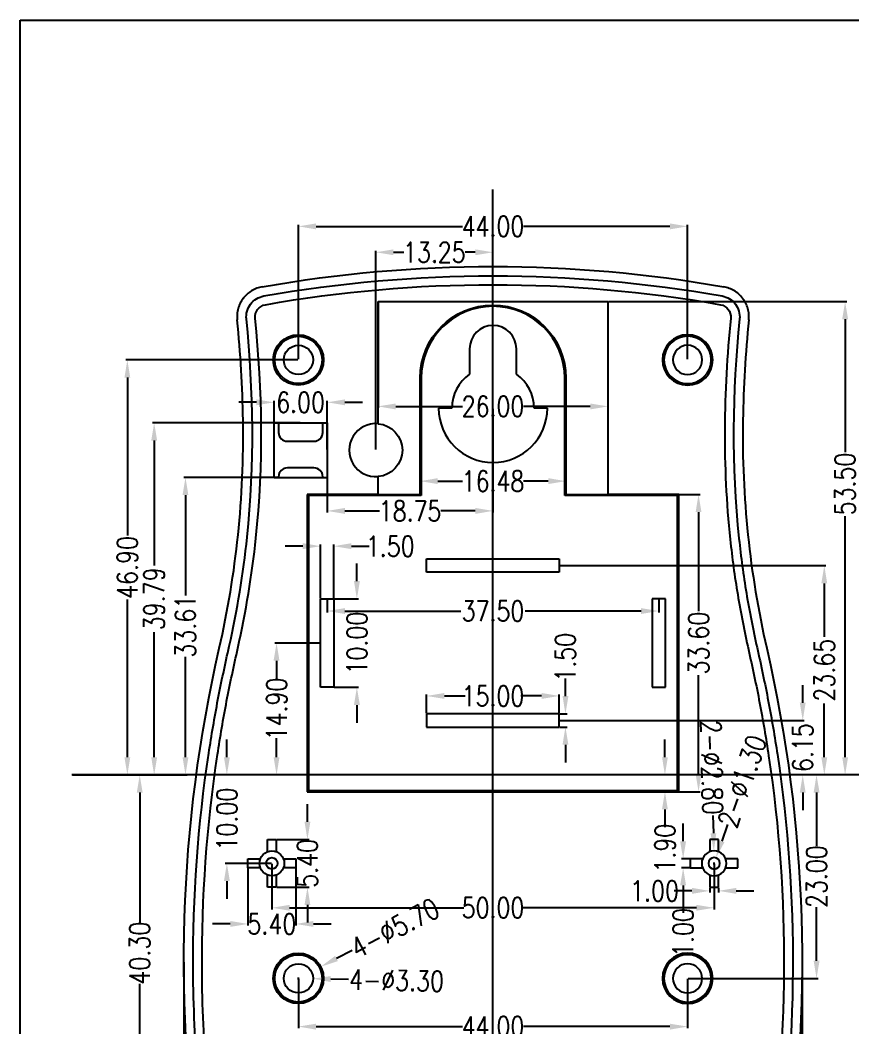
# Model space of a CAD drawing. Header units: inches. Extents: x 259 to 852, y 525 to 700.
# Drawn here: x 603 to 697.1, y 582.3 to 696.2 of the extents above; entities that cross this region are included whole.
import ezdxf
from ezdxf.lldxf.tags import DXFTag

# ---------------------------------------------------------------- set-up
doc = ezdxf.new("R2010")
doc.units = ezdxf.units.IN
doc.layers.add('14', color=7, linetype='Continuous')
doc.layers.add('9', color=7, linetype='Continuous')
doc.styles.get("Standard").update_dxf_attribs({"font": 'txt.shx', "width": 0.8})
tags = doc.linetypes.add('PHANTOM', pattern=[50.5, 18, -6.5, 6.5, -6.5, 6.5, -6.5]).pattern_tags.tags
tags[14:15] = [DXFTag(74, 4), DXFTag(75, 0), DXFTag(340, '0'), DXFTag(46, 0.0), DXFTag(50, 0.0), DXFTag(44, 0.0), DXFTag(45, 0.0)]
tags[12:13] = [DXFTag(74, 4), DXFTag(75, 0), DXFTag(340, '0'), DXFTag(46, 0.0), DXFTag(50, 0.0), DXFTag(44, 0.0), DXFTag(45, 0.0)]
tags[10:11] = [DXFTag(74, 4), DXFTag(75, 0), DXFTag(340, '0'), DXFTag(46, 0.0), DXFTag(50, 0.0), DXFTag(44, 0.0), DXFTag(45, 0.0)]
tags[8:9] = [DXFTag(74, 4), DXFTag(75, 0), DXFTag(340, '0'), DXFTag(46, 0.0), DXFTag(50, 0.0), DXFTag(44, 0.0), DXFTag(45, 0.0)]
tags[6:7] = [DXFTag(74, 4), DXFTag(75, 0), DXFTag(340, '0'), DXFTag(46, 0.0), DXFTag(50, 0.0), DXFTag(44, 0.0), DXFTag(45, 0.0)]
tags[4:5] = [DXFTag(74, 4), DXFTag(75, 0), DXFTag(340, '0'), DXFTag(46, 0.0), DXFTag(50, 0.0), DXFTag(44, 0.0), DXFTag(45, 0.0)]
doc.dimstyles.get("Standard").update_dxf_attribs({"dimtxt": 2.3, "dimasz": 2, "dimexe": 0.18, "dimexo": 0.0625, "dimgap": 0.09, "dimtad": 0, "dimzin": 0, "dimdsep": 46, "dimtxsty": 'Standard', "dimcen": 0.09, "dimclrd": 4, "dimclre": 4, "dimclrt": 3, "dimadec": 0, "dimazin": 0, "dimtfac": 1, "dimtofl": 0, "dimtmove": 0, "dimatfit": 3, "dimfxl": 0, "dimtolj": 1, "dimtzin": 0, "dimarcsym": 0})

# ---------------------------------------------------------------- blocks, each defined once
blk = doc.blocks.new('*D29')
at = {"color": 4, "lineweight": -2}
for p, q in [((634.45, 657.91), (634.45, 673.12)), ((636.45, 672.94), (652.99, 672.94)), ((676.45, 672.94), (659.91, 672.94)), ((678.45, 657.91), (678.45, 673.12))]:
    blk.add_line(p, q, dxfattribs=at)
at = {"color": 4}
for points in [[(636.45, 673.27), (636.45, 672.6), (634.45, 672.94)], [(676.45, 673.27), (676.45, 672.6), (678.45, 672.94)]]:
    blk.add_solid(points, dxfattribs=at)
at = {"layer": 'Defpoints', "color": 0}
for p in [(678.45, 672.94), (634.45, 657.84), (678.45, 657.84)]:
    blk.add_point(p, dxfattribs=at)
at = {"color": 3, "insert": (656.45, 672.94), "char_height": 2.3, "attachment_point": 5}
blk.add_mtext('\\A1;44.00', dxfattribs=at)
blk = doc.blocks.new('*D30')
at = {"color": 4, "lineweight": -2}
for p, q in [((634.39, 657.84), (614.93, 657.84)), ((615.11, 655.84), (615.11, 638.01)), ((615.11, 612.94), (615.11, 630.78)), ((608.89, 610.94), (615.29, 610.94))]:
    blk.add_line(p, q, dxfattribs=at)
at = {"color": 4}
for points in [[(614.78, 655.84), (615.44, 655.84), (615.11, 657.84)], [(614.78, 612.94), (615.44, 612.94), (615.11, 610.94)]]:
    blk.add_solid(points, dxfattribs=at)
at = {"layer": 'Defpoints', "color": 0}
for p in [(634.45, 657.84), (608.83, 610.94), (615.11, 610.94)]:
    blk.add_point(p, dxfattribs=at)
at = {"color": 3, "insert": (615.11, 634.39), "char_height": 2.3, "attachment_point": 5, "rotation": 90}
blk.add_mtext('\\A1;46.90', dxfattribs=at)
blk = doc.blocks.new('*D31')
at = {"color": 4, "lineweight": -2}
for p, q in [((704.01, 610.94), (692.85, 610.94)), ((693.03, 608.94), (693.03, 602.91)), ((693.03, 589.94), (693.03, 595.98)), ((678.51, 587.94), (693.21, 587.94))]:
    blk.add_line(p, q, dxfattribs=at)
at = {"color": 4}
for points in [[(692.7, 608.94), (693.37, 608.94), (693.03, 610.94)], [(692.7, 589.94), (693.37, 589.94), (693.03, 587.94)]]:
    blk.add_solid(points, dxfattribs=at)
at = {"layer": 'Defpoints', "color": 0}
for p in [(704.07, 610.94), (678.45, 587.94), (693.03, 587.94)]:
    blk.add_point(p, dxfattribs=at)
at = {"color": 3, "insert": (693.03, 599.44), "char_height": 2.3, "attachment_point": 5, "rotation": 90}
blk.add_mtext('\\A1;23.00', dxfattribs=at)
blk = doc.blocks.new('*D32')
at = {"color": 4, "lineweight": -2}
for p, q in [((615.35, 610.94), (616.69, 610.94)), ((616.51, 608.94), (616.51, 594.26)), ((616.51, 572.64), (616.51, 587.33)), ((631.39, 570.64), (616.33, 570.64))]:
    blk.add_line(p, q, dxfattribs=at)
at = {"color": 4}
for points in [[(616.18, 608.94), (616.84, 608.94), (616.51, 610.94)], [(616.18, 572.64), (616.84, 572.64), (616.51, 570.64)]]:
    blk.add_solid(points, dxfattribs=at)
at = {"layer": 'Defpoints', "color": 0}
for p in [(615.29, 610.94), (616.51, 570.64), (631.45, 570.64)]:
    blk.add_point(p, dxfattribs=at)
at = {"color": 3, "insert": (616.51, 590.79), "char_height": 2.3, "attachment_point": 5, "rotation": 90}
blk.add_mtext('\\A1;40.30', dxfattribs=at)
blk = doc.blocks.new('*D33')
at = {"color": 4, "lineweight": -2}
for p, q in [((626.36, 612.94), (626.36, 614.94)), ((631.39, 610.94), (626.18, 610.94)), ((631.39, 600.94), (626.18, 600.94)), ((626.36, 598.94), (626.36, 596.94))]:
    blk.add_line(p, q, dxfattribs=at)
at = {"color": 4}
for points in [[(626.03, 612.94), (626.7, 612.94), (626.36, 610.94)], [(626.03, 598.94), (626.7, 598.94), (626.36, 600.94)]]:
    blk.add_solid(points, dxfattribs=at)
at = {"layer": 'Defpoints', "color": 0}
for p in [(626.36, 610.94), (631.45, 610.94), (631.45, 600.94)]:
    blk.add_point(p, dxfattribs=at)
at = {"color": 3, "insert": (626.36, 605.94), "char_height": 2.3, "attachment_point": 5, "rotation": 90}
blk.add_mtext('\\A1;10.00', dxfattribs=at)
blk = doc.blocks.new('*D34')
at = {"color": 4, "lineweight": -2}
for p, q in [((631.45, 600.88), (631.45, 595.74)), ((681.45, 600.88), (681.45, 595.74)), ((633.45, 595.92), (653.14, 595.92)), ((679.45, 595.92), (659.76, 595.92))]:
    blk.add_line(p, q, dxfattribs=at)
at = {"color": 4}
for points in [[(633.45, 596.25), (633.45, 595.59), (631.45, 595.92)], [(679.45, 596.25), (679.45, 595.59), (681.45, 595.92)]]:
    blk.add_solid(points, dxfattribs=at)
at = {"layer": 'Defpoints', "color": 0}
for p in [(631.45, 600.94), (681.45, 600.94), (681.45, 595.92)]:
    blk.add_point(p, dxfattribs=at)
at = {"color": 3, "insert": (656.45, 595.92), "char_height": 2.3, "attachment_point": 5}
blk.add_mtext('\\A1;50.00', dxfattribs=at)
blk = doc.blocks.new('*D35')
at = {"color": 4, "lineweight": -2}
for p, q in [((648.95, 617.91), (648.95, 620.04)), ((650.95, 619.86), (653.29, 619.86)), ((661.95, 619.86), (659.61, 619.86)), ((663.95, 617.91), (663.95, 620.04))]:
    blk.add_line(p, q, dxfattribs=at)
at = {"color": 4}
for points in [[(650.95, 620.2), (650.95, 619.53), (648.95, 619.86)], [(661.95, 620.2), (661.95, 619.53), (663.95, 619.86)]]:
    blk.add_solid(points, dxfattribs=at)
at = {"layer": 'Defpoints', "color": 0}
for p in [(663.95, 619.86), (648.95, 617.84), (663.95, 617.84)]:
    blk.add_point(p, dxfattribs=at)
at = {"color": 3, "insert": (656.45, 619.86), "char_height": 2.3, "attachment_point": 5}
blk.add_mtext('\\A1;15.00', dxfattribs=at)
blk = doc.blocks.new('*D36')
at = {"color": 4, "lineweight": -2}
for p, q in [((664.64, 619.84), (664.64, 621.84)), ((664.01, 617.84), (664.82, 617.84)), ((664.01, 616.34), (664.82, 616.34)), ((664.64, 614.34), (664.64, 612.34))]:
    blk.add_line(p, q, dxfattribs=at)
at = {"color": 4}
for points in [[(664.31, 619.84), (664.98, 619.84), (664.64, 617.84)], [(664.31, 614.34), (664.98, 614.34), (664.64, 616.34)]]:
    blk.add_solid(points, dxfattribs=at)
at = {"layer": 'Defpoints', "color": 0}
for p in [(663.95, 617.84), (664.64, 617.84), (663.95, 616.34)]:
    blk.add_point(p, dxfattribs=at)
at = {"color": 3, "insert": (664.64, 624.23), "char_height": 2.3, "attachment_point": 5, "rotation": 90}
blk.add_mtext('\\A1;1.50', dxfattribs=at)
blk = doc.blocks.new('*D37')
at = {"color": 4, "lineweight": -2}
for p, q in [((691.47, 619.09), (691.47, 621.09)), ((664.01, 617.09), (691.65, 617.09)), ((696.31, 610.94), (691.29, 610.94)), ((691.47, 608.94), (691.47, 606.94))]:
    blk.add_line(p, q, dxfattribs=at)
at = {"color": 4}
for points in [[(691.14, 619.09), (691.8, 619.09), (691.47, 617.09)], [(691.14, 608.94), (691.8, 608.94), (691.47, 610.94)]]:
    blk.add_solid(points, dxfattribs=at)
at = {"layer": 'Defpoints', "color": 0}
for p in [(663.95, 617.09), (691.47, 610.94), (696.37, 610.94)]:
    blk.add_point(p, dxfattribs=at)
at = {"color": 3, "insert": (691.47, 614.02), "char_height": 2.3, "attachment_point": 5, "rotation": 90}
blk.add_mtext('\\A1;6.15', dxfattribs=at)
blk = doc.blocks.new('*D38')
at = {"color": 4, "lineweight": -2}
for p, q in [((664.01, 634.59), (694.09, 634.59)), ((693.91, 632.59), (693.91, 626.54)), ((693.91, 612.94), (693.91, 619)), ((703.94, 610.94), (693.73, 610.94))]:
    blk.add_line(p, q, dxfattribs=at)
at = {"color": 4}
for points in [[(693.57, 632.59), (694.24, 632.59), (693.91, 634.59)], [(693.57, 612.94), (694.24, 612.94), (693.91, 610.94)]]:
    blk.add_solid(points, dxfattribs=at)
at = {"layer": 'Defpoints', "color": 0}
for p in [(663.95, 634.59), (693.91, 610.94), (704.01, 610.94)]:
    blk.add_point(p, dxfattribs=at)
at = {"color": 3, "insert": (693.91, 622.77), "char_height": 2.3, "attachment_point": 5, "rotation": 90}
blk.add_mtext('\\A1;23.65', dxfattribs=at)
blk = doc.blocks.new('*D39')
at = {"color": 4, "lineweight": -2}
for p, q in [((636.89, 625.84), (631.8, 625.84)), ((631.98, 623.84), (631.98, 621.7)), ((631.98, 612.94), (631.98, 615.08)), ((636.89, 610.94), (631.8, 610.94))]:
    blk.add_line(p, q, dxfattribs=at)
at = {"color": 4}
for points in [[(631.64, 623.84), (632.31, 623.84), (631.98, 625.84)], [(631.64, 612.94), (632.31, 612.94), (631.98, 610.94)]]:
    blk.add_solid(points, dxfattribs=at)
at = {"layer": 'Defpoints', "color": 0}
for p in [(636.95, 625.84), (631.98, 610.94), (636.95, 610.94)]:
    blk.add_point(p, dxfattribs=at)
at = {"color": 3, "insert": (631.98, 618.39), "char_height": 2.3, "attachment_point": 5, "rotation": 90}
blk.add_mtext('\\A1;14.90', dxfattribs=at)
blk = doc.blocks.new('*D40')
at = {"color": 4, "lineweight": -2}
for p, q in [((641.06, 632.84), (641.06, 634.84)), ((638.51, 630.84), (641.24, 630.84)), ((638.51, 620.84), (641.24, 620.84)), ((641.06, 618.84), (641.06, 616.84))]:
    blk.add_line(p, q, dxfattribs=at)
at = {"color": 4}
for points in [[(640.73, 632.84), (641.4, 632.84), (641.06, 630.84)], [(640.73, 618.84), (641.4, 618.84), (641.06, 620.84)]]:
    blk.add_solid(points, dxfattribs=at)
at = {"layer": 'Defpoints', "color": 0}
for p in [(638.45, 630.84), (638.45, 620.84), (641.06, 620.84)]:
    blk.add_point(p, dxfattribs=at)
at = {"color": 3, "insert": (641.06, 625.84), "char_height": 2.3, "attachment_point": 5, "rotation": 90}
blk.add_mtext('\\A1;10.00', dxfattribs=at)
blk = doc.blocks.new('*D41')
at = {"color": 4, "lineweight": -2}
for p, q in [((634.95, 636.79), (632.95, 636.79)), ((636.95, 630.91), (636.95, 636.97)), ((638.45, 630.91), (638.45, 636.97)), ((640.45, 636.79), (642.45, 636.79))]:
    blk.add_line(p, q, dxfattribs=at)
at = {"color": 4}
for points in [[(634.95, 637.13), (634.95, 636.46), (636.95, 636.79)], [(640.45, 637.13), (640.45, 636.46), (638.45, 636.79)]]:
    blk.add_solid(points, dxfattribs=at)
at = {"layer": 'Defpoints', "color": 0}
for p in [(638.45, 636.79), (636.95, 630.84), (638.45, 630.84)]:
    blk.add_point(p, dxfattribs=at)
at = {"color": 3, "insert": (644.84, 636.79), "char_height": 2.3, "attachment_point": 5}
blk.add_mtext('\\A1;1.50', dxfattribs=at)
blk = doc.blocks.new('*D42')
at = {"color": 4, "lineweight": -2}
for p, q in [((632.14, 644.56), (621.5, 644.56)), ((621.68, 642.56), (621.68, 631.21)), ((621.68, 612.94), (621.68, 624.29)), ((608.96, 610.94), (621.86, 610.94))]:
    blk.add_line(p, q, dxfattribs=at)
at = {"color": 4}
for points in [[(621.35, 642.56), (622.01, 642.56), (621.68, 644.56)], [(621.35, 612.94), (622.01, 612.94), (621.68, 610.94)]]:
    blk.add_solid(points, dxfattribs=at)
at = {"layer": 'Defpoints', "color": 0}
for p in [(621.68, 644.56), (632.2, 644.56), (608.89, 610.94)]:
    blk.add_point(p, dxfattribs=at)
at = {"color": 3, "insert": (621.68, 627.75), "char_height": 2.3, "attachment_point": 5, "rotation": 90}
blk.add_mtext('\\A1;33.61', dxfattribs=at)
blk = doc.blocks.new('*D43')
at = {"color": 4, "lineweight": -2}
for p, q in [((634.64, 650.73), (617.96, 650.73)), ((618.14, 648.73), (618.14, 634.61)), ((618.14, 612.94), (618.14, 627.07)), ((615.35, 610.94), (618.32, 610.94))]:
    blk.add_line(p, q, dxfattribs=at)
at = {"color": 4}
for points in [[(617.81, 648.73), (618.48, 648.73), (618.14, 650.73)], [(617.81, 612.94), (618.48, 612.94), (618.14, 610.94)]]:
    blk.add_solid(points, dxfattribs=at)
at = {"layer": 'Defpoints', "color": 0}
for p in [(634.7, 650.73), (615.29, 610.94), (618.14, 610.94)]:
    blk.add_point(p, dxfattribs=at)
at = {"color": 3, "insert": (618.14, 630.84), "char_height": 2.3, "attachment_point": 5, "rotation": 90}
blk.add_mtext('\\A1;39.79', dxfattribs=at)
blk = doc.blocks.new('*D44')
at = {"color": 4, "lineweight": -2}
for p, q in [((629.7, 653.05), (627.7, 653.05)), ((631.7, 647.71), (631.7, 653.23)), ((637.7, 647.71), (637.7, 653.23)), ((639.7, 653.05), (641.7, 653.05))]:
    blk.add_line(p, q, dxfattribs=at)
at = {"color": 4}
for points in [[(629.7, 653.38), (629.7, 652.72), (631.7, 653.05)], [(639.7, 653.38), (639.7, 652.72), (637.7, 653.05)]]:
    blk.add_solid(points, dxfattribs=at)
at = {"layer": 'Defpoints', "color": 0}
for p in [(631.7, 653.05), (631.7, 647.64), (637.7, 647.64)]:
    blk.add_point(p, dxfattribs=at)
at = {"color": 3, "insert": (634.7, 653.05), "char_height": 2.3, "attachment_point": 5}
blk.add_mtext('\\A1;6.00', dxfattribs=at)
blk = doc.blocks.new('*D45')
at = {"color": 4, "lineweight": -2}
for p, q in [((656.45, 652.33), (656.45, 640.6)), ((637.7, 647.58), (637.7, 640.6)), ((639.7, 640.78), (643.61, 640.78)), ((654.45, 640.78), (650.54, 640.78))]:
    blk.add_line(p, q, dxfattribs=at)
at = {"color": 4}
for points in [[(639.7, 641.11), (639.7, 640.44), (637.7, 640.78)], [(654.45, 641.11), (654.45, 640.44), (656.45, 640.78)]]:
    blk.add_solid(points, dxfattribs=at)
at = {"layer": 'Defpoints', "color": 0}
for p in [(656.45, 652.39), (637.7, 647.64), (656.45, 640.78)]:
    blk.add_point(p, dxfattribs=at)
at = {"color": 3, "insert": (647.07, 640.78), "char_height": 2.3, "attachment_point": 5}
blk.add_mtext('\\A1;18.75', dxfattribs=at)
blk = doc.blocks.new('*D47')
at = {"color": 4, "lineweight": -2}
for p, q in [((677.51, 642.64), (679.87, 642.64)), ((679.69, 640.64), (679.69, 629.46)), ((679.69, 611.04), (679.69, 622.23)), ((677.51, 609.04), (679.87, 609.04))]:
    blk.add_line(p, q, dxfattribs=at)
at = {"color": 4}
for points in [[(679.36, 640.64), (680.02, 640.64), (679.69, 642.64)], [(679.36, 611.04), (680.02, 611.04), (679.69, 609.04)]]:
    blk.add_solid(points, dxfattribs=at)
at = {"layer": 'Defpoints', "color": 0}
for p in [(677.45, 642.64), (677.45, 609.04), (679.69, 609.04)]:
    blk.add_point(p, dxfattribs=at)
at = {"color": 3, "insert": (679.69, 625.84), "char_height": 2.3, "attachment_point": 5, "rotation": 90}
blk.add_mtext('\\A1;33.60', dxfattribs=at)
blk = doc.blocks.new('*D48')
at = {"color": 4, "lineweight": -2}
for p, q in [((675.89, 612.94), (675.89, 614.94)), ((677.39, 610.94), (675.71, 610.94)), ((677.39, 609.04), (675.71, 609.04)), ((675.89, 607.04), (675.89, 605.04))]:
    blk.add_line(p, q, dxfattribs=at)
at = {"color": 4}
for points in [[(675.56, 612.94), (676.22, 612.94), (675.89, 610.94)], [(675.56, 607.04), (676.22, 607.04), (675.89, 609.04)]]:
    blk.add_solid(points, dxfattribs=at)
at = {"layer": 'Defpoints', "color": 0}
for p in [(677.45, 610.94), (675.89, 609.04), (677.45, 609.04)]:
    blk.add_point(p, dxfattribs=at)
at = {"color": 3, "insert": (675.89, 602.65), "char_height": 2.3, "attachment_point": 5, "rotation": 90}
blk.add_mtext('\\A1;1.90', dxfattribs=at)
blk = doc.blocks.new('*D49')
at = {"color": 4, "lineweight": -2}
for p, q in [((648.21, 642.69), (648.21, 644.32)), ((650.21, 644.14), (652.99, 644.14)), ((662.69, 644.14), (659.91, 644.14)), ((664.69, 642.69), (664.69, 644.32))]:
    blk.add_line(p, q, dxfattribs=at)
at = {"color": 4}
for points in [[(650.21, 644.48), (650.21, 643.81), (648.21, 644.14)], [(662.69, 644.48), (662.69, 643.81), (664.69, 644.14)]]:
    blk.add_solid(points, dxfattribs=at)
at = {"layer": 'Defpoints', "color": 0}
for p in [(664.69, 644.14), (648.21, 642.63), (664.69, 642.63)]:
    blk.add_point(p, dxfattribs=at)
at = {"color": 3, "insert": (656.45, 644.14), "char_height": 2.3, "attachment_point": 5}
blk.add_mtext('\\A1;16.48', dxfattribs=at)
blk = doc.blocks.new('*D50')
at = {"color": 4, "lineweight": -2}
for p, q in [((643.2, 647.71), (643.2, 670.19)), ((645.2, 670.01), (646.36, 670.01)), ((654.45, 670.01), (653.29, 670.01)), ((656.45, 652.39), (656.45, 670.19))]:
    blk.add_line(p, q, dxfattribs=at)
at = {"color": 4}
for points in [[(645.2, 670.34), (645.2, 669.68), (643.2, 670.01)], [(654.45, 670.34), (654.45, 669.68), (656.45, 670.01)]]:
    blk.add_solid(points, dxfattribs=at)
at = {"layer": 'Defpoints', "color": 0}
for p in [(656.45, 670.01), (656.45, 652.33), (643.2, 647.64)]:
    blk.add_point(p, dxfattribs=at)
at = {"color": 3, "insert": (649.82, 670.01), "char_height": 2.3, "attachment_point": 5}
blk.add_mtext('\\A1;13.25', dxfattribs=at)
blk = doc.blocks.new('*D51')
at = {"color": 4, "lineweight": -2}
for p, q in [((669.51, 664.44), (696.44, 664.44)), ((696.26, 662.44), (696.26, 647.43)), ((696.26, 612.94), (696.26, 640.2)), ((703.94, 610.94), (696.08, 610.94))]:
    blk.add_line(p, q, dxfattribs=at)
at = {"color": 4}
for points in [[(695.93, 662.44), (696.6, 662.44), (696.26, 664.44)], [(695.93, 612.94), (696.6, 612.94), (696.26, 610.94)]]:
    blk.add_solid(points, dxfattribs=at)
at = {"layer": 'Defpoints', "color": 0}
for p in [(669.45, 664.44), (696.26, 610.94), (704.01, 610.94)]:
    blk.add_point(p, dxfattribs=at)
at = {"color": 3, "insert": (696.26, 643.82), "char_height": 2.3, "attachment_point": 5, "rotation": 90}
blk.add_mtext('\\A1;53.50', dxfattribs=at)
blk = doc.blocks.new('*D52')
at = {"color": 4, "lineweight": -2}
for p, q in [((635.47, 605.64), (635.47, 607.64)), ((632.01, 603.64), (635.65, 603.64)), ((632.01, 598.24), (635.65, 598.24)), ((635.47, 596.24), (635.47, 594.24))]:
    blk.add_line(p, q, dxfattribs=at)
at = {"color": 4}
for points in [[(635.14, 605.64), (635.8, 605.64), (635.47, 603.64)], [(635.14, 596.24), (635.8, 596.24), (635.47, 598.24)]]:
    blk.add_solid(points, dxfattribs=at)
at = {"layer": 'Defpoints', "color": 0}
for p in [(631.95, 603.64), (635.47, 603.64), (631.95, 598.24)]:
    blk.add_point(p, dxfattribs=at)
at = {"color": 3, "insert": (635.47, 600.94), "char_height": 2.3, "attachment_point": 5, "rotation": 90}
blk.add_mtext('\\A1;5.40', dxfattribs=at)
blk = doc.blocks.new('*D53')
at = {"color": 4, "lineweight": -2}
for p, q in [((628.75, 600.38), (628.75, 593.91)), ((634.15, 600.38), (634.15, 593.91)), ((626.75, 594.09), (624.75, 594.09)), ((636.15, 594.09), (638.15, 594.09))]:
    blk.add_line(p, q, dxfattribs=at)
at = {"color": 4}
for points in [[(626.75, 594.43), (626.75, 593.76), (628.75, 594.09)], [(636.15, 594.43), (636.15, 593.76), (634.15, 594.09)]]:
    blk.add_solid(points, dxfattribs=at)
at = {"layer": 'Defpoints', "color": 0}
for p in [(628.75, 600.44), (634.15, 600.44), (628.75, 594.09)]:
    blk.add_point(p, dxfattribs=at)
at = {"color": 3, "insert": (631.45, 594.09), "char_height": 2.3, "attachment_point": 5}
blk.add_mtext('\\A1;5.40', dxfattribs=at)
blk = doc.blocks.new('*D54')
at = {"color": 4, "lineweight": -2}
for p, q in [((677.95, 603.44), (677.95, 605.44)), ((678.69, 601.44), (677.77, 601.44)), ((678.69, 600.44), (677.77, 600.44)), ((677.95, 598.44), (677.95, 595.36))]:
    blk.add_line(p, q, dxfattribs=at)
at = {"color": 4}
for points in [[(677.61, 603.44), (678.28, 603.44), (677.95, 601.44)], [(677.61, 598.44), (678.28, 598.44), (677.95, 600.44)]]:
    blk.add_solid(points, dxfattribs=at)
at = {"layer": 'Defpoints', "color": 0}
for p in [(678.75, 601.44), (677.95, 600.44), (678.75, 600.44)]:
    blk.add_point(p, dxfattribs=at)
at = {"color": 3, "insert": (677.95, 593.12), "char_height": 2.3, "attachment_point": 5, "rotation": 90}
blk.add_mtext('\\A1;1.00', dxfattribs=at)
blk = doc.blocks.new('*D55')
at = {"color": 4, "lineweight": -2}
for p, q in [((680.95, 598.18), (680.95, 597.65)), ((681.95, 598.18), (681.95, 597.65)), ((678.95, 597.83), (676.95, 597.83)), ((683.95, 597.83), (685.95, 597.83))]:
    blk.add_line(p, q, dxfattribs=at)
at = {"color": 4}
for points in [[(678.95, 598.17), (678.95, 597.5), (680.95, 597.83)], [(683.95, 598.17), (683.95, 597.5), (681.95, 597.83)]]:
    blk.add_solid(points, dxfattribs=at)
at = {"layer": 'Defpoints', "color": 0}
for p in [(680.95, 598.24), (681.95, 598.24), (680.95, 597.83)]:
    blk.add_point(p, dxfattribs=at)
at = {"color": 3, "insert": (674.71, 597.83), "char_height": 2.3, "attachment_point": 5}
blk.add_mtext('\\A1;1.00', dxfattribs=at)
blk = doc.blocks.new('*D56')
at = {"color": 4, "lineweight": -2}
for p, q in [((634.45, 587.88), (634.45, 582.31)), ((678.45, 587.88), (678.45, 582.31)), ((636.45, 582.49), (652.99, 582.49)), ((676.45, 582.49), (659.91, 582.49))]:
    blk.add_line(p, q, dxfattribs=at)
at = {"color": 4}
for points in [[(636.45, 582.82), (636.45, 582.15), (634.45, 582.49)], [(676.45, 582.82), (676.45, 582.15), (678.45, 582.49)]]:
    blk.add_solid(points, dxfattribs=at)
at = {"layer": 'Defpoints', "color": 0}
for p in [(634.45, 587.94), (678.45, 587.94), (678.45, 582.49)]:
    blk.add_point(p, dxfattribs=at)
at = {"color": 3, "insert": (656.45, 582.49), "char_height": 2.3, "attachment_point": 5}
blk.add_mtext('\\A1;44.00', dxfattribs=at)
blk = doc.blocks.new('*D63')
at = {"color": 4, "lineweight": -2}
for p, q in [((634.36, 587.94), (634.54, 587.94)), ((634.45, 587.85), (634.45, 588.03)), ((640.1, 587.83), (638.1, 587.87))]:
    blk.add_line(p, q, dxfattribs=at)
at = {"color": 4}
blk.add_solid([(638.11, 588.2), (638.09, 587.53), (636.1, 587.91)], dxfattribs=at)
at = {"layer": 'Defpoints', "color": 0}
for p in [(632.8, 587.98), (636.1, 587.91)]:
    blk.add_point(p, dxfattribs=at)
at = {"color": 3, "insert": (645.55, 587.71), "char_height": 2.3, "attachment_point": 5, "rotation": 358.8053}
blk.add_mtext('\\A1;4-∅3.30', dxfattribs=at)
blk = doc.blocks.new('*D64')
at = {"color": 4, "lineweight": -2}
for p, q in [((640.52, 591.11), (638.75, 590.18)), ((634.36, 587.94), (634.54, 587.94)), ((634.45, 587.85), (634.45, 588.03))]:
    blk.add_line(p, q, dxfattribs=at)
at = {"color": 4}
blk.add_solid([(638.6, 590.48), (638.91, 589.89), (636.98, 589.26)], dxfattribs=at)
at = {"layer": 'Defpoints', "color": 0}
for p in [(636.98, 589.26), (631.92, 586.63)]:
    blk.add_point(p, dxfattribs=at)
at = {"color": 3, "insert": (645.36, 593.63), "char_height": 2.3, "attachment_point": 5, "rotation": 27.5199}
blk.add_mtext('\\A1;4-∅5.70', dxfattribs=at)
blk = doc.blocks.new('*D66')
at = {"color": 4, "lineweight": -2}
for p, q in [((643.45, 664.38), (643.45, 652.41)), ((669.45, 664.38), (669.45, 652.41)), ((645.45, 652.59), (652.99, 652.59)), ((667.45, 652.59), (659.91, 652.59))]:
    blk.add_line(p, q, dxfattribs=at)
at = {"color": 4}
for points in [[(645.45, 652.92), (645.45, 652.25), (643.45, 652.59)], [(667.45, 652.92), (667.45, 652.25), (669.45, 652.59)]]:
    blk.add_solid(points, dxfattribs=at)
at = {"layer": 'Defpoints', "color": 0}
for p in [(643.45, 664.44), (669.45, 664.44), (669.45, 652.59)]:
    blk.add_point(p, dxfattribs=at)
at = {"color": 3, "insert": (656.45, 652.59), "char_height": 2.3, "attachment_point": 5}
blk.add_mtext('\\A1;26.00', dxfattribs=at)
blk = doc.blocks.new('*D68')
at = {"color": 4, "lineweight": -2}
for p, q in [((682.96, 605.34), (682.31, 603.45)), ((681.36, 600.94), (681.54, 600.94)), ((681.45, 600.85), (681.45, 601.03))]:
    blk.add_line(p, q, dxfattribs=at)
at = {"color": 4}
blk.add_solid([(681.99, 603.56), (682.62, 603.34), (681.66, 601.56)], dxfattribs=at)
at = {"layer": 'Defpoints', "color": 0}
for p in [(681.66, 601.56), (681.24, 600.33)]:
    blk.add_point(p, dxfattribs=at)
at = {"color": 3, "insert": (684.63, 610.21), "char_height": 2.3, "attachment_point": 5, "rotation": 71.0705}
blk.add_mtext('\\A1;2-∅1.30', dxfattribs=at)
blk = doc.blocks.new('*D69')
at = {"color": 4, "lineweight": -2}
for p, q in [((681.32, 606.34), (681.37, 604.34)), ((681.36, 600.94), (681.54, 600.94)), ((681.45, 600.85), (681.45, 601.03))]:
    blk.add_line(p, q, dxfattribs=at)
at = {"color": 4}
blk.add_solid([(681.7, 604.35), (681.04, 604.34), (681.42, 602.34)], dxfattribs=at)
at = {"layer": 'Defpoints', "color": 0}
for p in [(681.42, 602.34), (681.48, 599.54)]:
    blk.add_point(p, dxfattribs=at)
at = {"color": 3, "insert": (681.19, 611.8), "char_height": 2.3, "attachment_point": 5, "rotation": 271.3481}
blk.add_mtext('\\A1;2-∅2.80', dxfattribs=at)
blk = doc.blocks.new('*D70')
at = {"color": 4, "lineweight": -2}
for p, q in [((637.7, 630.78), (637.7, 629.28)), ((675.2, 630.78), (675.2, 629.28)), ((639.7, 629.46), (652.83, 629.46)), ((673.2, 629.46), (660.07, 629.46))]:
    blk.add_line(p, q, dxfattribs=at)
at = {"color": 4}
for points in [[(639.7, 629.79), (639.7, 629.13), (637.7, 629.46)], [(673.2, 629.79), (673.2, 629.13), (675.2, 629.46)]]:
    blk.add_solid(points, dxfattribs=at)
at = {"layer": 'Defpoints', "color": 0}
for p in [(637.7, 630.84), (675.2, 630.84), (675.2, 629.46)]:
    blk.add_point(p, dxfattribs=at)
at = {"color": 3, "insert": (656.45, 629.46), "char_height": 2.3, "attachment_point": 5}
blk.add_mtext('\\A1;37.50', dxfattribs=at)
blk = doc.blocks.new('*D105')
at = {"color": 4, "lineweight": -2}
for p, q in [((621.5, 589.78), (621.5, 550.99)), ((691.4, 589.78), (691.4, 550.99)), ((623.5, 551.17), (652.83, 551.17)), ((689.4, 551.17), (660.07, 551.17))]:
    blk.add_line(p, q, dxfattribs=at)
at = {"color": 4}
for points in [[(623.5, 551.51), (623.5, 550.84), (621.5, 551.17)], [(689.4, 551.51), (689.4, 550.84), (691.4, 551.17)]]:
    blk.add_solid(points, dxfattribs=at)
at = {"layer": 'Defpoints', "color": 0}
for p in [(621.5, 589.84), (691.4, 589.84), (691.4, 551.17)]:
    blk.add_point(p, dxfattribs=at)
at = {"color": 3, "insert": (656.45, 551.17), "char_height": 2.3, "attachment_point": 5}
blk.add_mtext('\\A1;69.90', dxfattribs=at)

msp = doc.modelspace()

# ---------------------------------------------------------------- linework, layer by layer
msp.add_lwpolyline([(602.989, 696.246), (851.527, 696.246), (851.527, 524.646), (602.989, 524.646)], close=True)
at = {"layer": '14', "color": 7}
for p, q in [((643.45, 650.633), (643.45, 664.444)), ((643.45, 664.444), (669.45, 664.444)), ((669.45, 664.444), (669.45, 642.644)), ((653.8, 659.094), (653.8, 656.215)), ((659.1, 656.215), (659.1, 659.094)), ((648.212, 642.632), (648.212, 655.794)), ((648.34, 655.794), (648.212, 655.794)), ((648.34, 655.794), (648.34, 642.504)), ((664.56, 642.504), (664.56, 655.794)), ((664.56, 655.794), (664.688, 655.794)), ((664.688, 655.794), (664.688, 642.632)), ((651.8, 652.394), (650.3, 652.394)), ((662.6, 652.394), (661.1, 652.394)), ((631.7, 644.558), (631.7, 650.729)), ((631.7, 650.729), (637.7, 650.729)), ((632.2, 650.729), (632.2, 649.644)), ((637.2, 649.644), (637.2, 650.729)), ((637.7, 650.729), (637.7, 644.558)), ((633.2, 648.644), (636.2, 648.644)), ((636.2, 645.644), (633.2, 645.644)), ((643.45, 642.644), (643.45, 644.654)), ((631.7, 644.558), (637.7, 644.558)), ((632.2, 644.644), (632.2, 644.558)), ((637.2, 644.558), (637.2, 644.644)), ((643.45, 642.644), (635.45, 642.644)), ((635.45, 642.644), (635.45, 609.044)), ((635.59, 642.504), (635.45, 642.644)), ((648.34, 642.504), (635.59, 642.504)), ((635.59, 642.504), (635.59, 609.184)), ((643.45, 642.644), (643.45, 642.632)), ((643.45, 642.632), (648.212, 642.632)), ((648.34, 642.504), (648.212, 642.632)), ((664.56, 642.504), (664.688, 642.632)), ((677.31, 642.504), (664.56, 642.504)), ((664.688, 642.632), (669.45, 642.632)), ((677.45, 642.644), (669.45, 642.644)), ((669.45, 642.632), (669.45, 642.644)), ((677.31, 642.504), (677.45, 642.644)), ((677.31, 609.184), (677.31, 642.504)), ((677.45, 609.044), (677.45, 642.644)), ((648.95, 633.844), (648.95, 635.344)), ((648.95, 635.344), (663.95, 635.344)), ((663.95, 635.344), (663.95, 633.844)), ((663.95, 633.844), (648.95, 633.844)), ((636.95, 630.844), (638.45, 630.844)), ((636.95, 620.844), (636.95, 630.844)), ((638.45, 630.844), (638.45, 620.844)), ((674.45, 630.844), (674.45, 620.844)), ((675.95, 630.844), (674.45, 630.844)), ((675.95, 620.844), (675.95, 630.844)), ((638.45, 620.844), (636.95, 620.844)), ((674.45, 620.844), (675.95, 620.844)), ((663.95, 617.844), (648.95, 617.844)), ((648.95, 617.844), (648.95, 616.344)), ((663.95, 616.344), (663.95, 617.844)), ((648.95, 616.344), (663.95, 616.344)), ((635.59, 609.184), (635.45, 609.044)), ((635.45, 609.044), (677.45, 609.044)), ((635.59, 609.184), (677.31, 609.184)), ((677.31, 609.184), (677.45, 609.044)), ((630.95, 602.252), (630.95, 603.644)), ((630.95, 603.644), (631.95, 603.644)), ((631.95, 603.644), (631.95, 602.252)), ((681.95, 603.644), (680.95, 603.644)), ((680.95, 603.644), (680.95, 602.252)), ((681.95, 602.252), (681.95, 603.644)), ((628.75, 601.444), (630.142, 601.444)), ((628.75, 600.444), (628.75, 601.444)), ((632.758, 601.444), (634.15, 601.444)), ((634.15, 601.444), (634.15, 600.444)), ((678.75, 601.444), (678.75, 600.444)), ((680.142, 601.444), (678.75, 601.444)), ((684.15, 601.444), (682.758, 601.444)), ((684.15, 600.444), (684.15, 601.444)), ((630.142, 600.444), (628.75, 600.444)), ((634.15, 600.444), (632.758, 600.444)), ((678.75, 600.444), (680.142, 600.444)), ((682.758, 600.444), (684.15, 600.444)), ((630.95, 598.244), (630.95, 599.636)), ((631.95, 599.636), (631.95, 598.244)), ((680.95, 599.636), (680.95, 598.244)), ((681.95, 598.244), (681.95, 599.636)), ((631.95, 598.244), (630.95, 598.244)), ((680.95, 598.244), (681.95, 598.244))]:
    msp.add_line(p, q, dxfattribs=at)
for centre, radius in [((634.45, 657.844), 2.85), ((634.45, 657.844), 2.675), ((634.45, 657.844), 1.65), ((631.45, 600.944), 1.4), ((631.45, 600.944), 0.65), ((634.45, 587.944), 2.85), ((634.45, 587.944), 2.675), ((634.45, 587.944), 1.65)]:
    msp.add_circle(centre, radius, dxfattribs=at)
at = {"layer": '14', "color": 7, "extrusion": (0, 0, -1)}
for centre, radius in [((-678.45, 657.844), 2.85), ((-678.45, 657.844), 2.675), ((-678.45, 657.844), 1.65), ((-681.45, 600.944), 1.4), ((-681.45, 600.944), 0.65), ((-678.45, 587.944), 2.85), ((-678.45, 587.944), 2.675), ((-678.45, 587.944), 1.65)]:
    msp.add_circle(centre, radius, dxfattribs=at)
for centre, radius, start, end in [((-656.45, 518.444), 149.95, 79.97908, 100.02092), ((-656.45, 518.444), 148.9, 79.97932, 100.02068), ((-656.45, 518.444), 147.9, 79.97932, 100.02068), ((-656.45, 655.794), 8.238, 0, 180), ((-643.2, 647.644), 3, 94.78019, 265.21981), ((-780.28, 589.841), 158.78, 350.70351, 12.89374), ((-532.62, 589.841), 158.78, 167.10626, 189.29649)]:
    msp.add_arc(centre, radius, start, end, dxfattribs=at)
at = {"layer": '14', "color": 7}
for centre, radius, start, end in [((656.45, 655.794), 8.11, 0, 180), ((491.399, 648.687), 136.812, 0.98037, 5.73752), ((656.45, 659.094), 2.65, 0, 180), ((821.501, 648.687), 136.812, 174.26248, 179.01963), ((656.45, 652.394), 4.65, 124.74273, 180), ((656.45, 652.394), 4.65, 0, 55.25727), ((656.45, 652.394), 6.15, 180, 0), ((521.003, 649.194), 107.204, 347.10626, 0.98037), ((643.2, 647.644), 3, 85.21981, 274.78019), ((791.897, 649.194), 107.204, 179.01963, 192.89374), ((633.2, 649.644), 1, 180, 270), ((636.2, 649.644), 1, 270, 0), ((633.2, 644.644), 1, 90, 180), ((636.2, 644.644), 1, 0, 90)]:
    msp.add_arc(centre, radius, start, end, dxfattribs=at)
for points, knots in [([(630.357, 666.106), (630.144, 666.069), (629.937, 666.011), (629.637, 665.898), (629.539, 665.855), (629.345, 665.761), (629.25, 665.709), (628.974, 665.54), (628.803, 665.412), (628.564, 665.196), (628.488, 665.12), (628.342, 664.961), (628.273, 664.878), (628.078, 664.621), (627.965, 664.439), (627.822, 664.151), (627.778, 664.051), (627.7, 663.85), (627.666, 663.748), (627.579, 663.438), (627.541, 663.228), (627.512, 662.906), (627.508, 662.797), (627.509, 662.581), (627.515, 662.473), (627.525, 662.365)], [0, 0, 0, 0, 0.125, 0.125, 0.1875, 0.1875, 0.25, 0.25, 0.375, 0.375, 0.4375, 0.4375, 0.5, 0.5, 0.625, 0.625, 0.6875, 0.6875, 0.75, 0.75, 0.875, 0.875, 0.9375, 0.9375, 1, 1, 1, 1]), ([(685.374, 662.365), (685.396, 662.58), (685.397, 662.795), (685.369, 663.115), (685.355, 663.221), (685.317, 663.432), (685.292, 663.538), (685.205, 663.85), (685.128, 664.05), (684.985, 664.338), (684.933, 664.431), (684.819, 664.615), (684.758, 664.705), (684.564, 664.962), (684.419, 665.12), (684.181, 665.336), (684.097, 665.405), (683.924, 665.535), (683.835, 665.595), (683.561, 665.763), (683.369, 665.857), (683.067, 665.972), (682.963, 666.006), (682.755, 666.064), (682.649, 666.087), (682.542, 666.106)], [0, 0, 0, 0, 0.125, 0.125, 0.1875, 0.1875, 0.25, 0.25, 0.375, 0.375, 0.4375, 0.4375, 0.5, 0.5, 0.625, 0.625, 0.6875, 0.6875, 0.75, 0.75, 0.875, 0.875, 0.9375, 0.9375, 1, 1, 1, 1]), ([(628.57, 662.471), (628.511, 663.064), (628.685, 663.683), (629.225, 664.395), (629.452, 664.598), (629.964, 664.911), (630.248, 665.021), (630.541, 665.072)], [0, 0, 0, 0, 0.5, 0.5, 0.75, 0.75, 1, 1, 1, 1]), ([(629.566, 662.57), (629.532, 662.904), (629.64, 663.287), (630.044, 663.82), (630.387, 664.03), (630.715, 664.088)], [0, 0, 0, 0, 0.5, 0.5, 1, 1, 1, 1]), ([(682.185, 664.088), (682.515, 664.029), (682.855, 663.822), (683.258, 663.289), (683.367, 662.901), (683.334, 662.57)], [0, 0, 0, 0, 0.5, 0.5, 1, 1, 1, 1]), ([(682.359, 665.072), (682.946, 664.969), (683.494, 664.634), (684.034, 663.921), (684.168, 663.647), (684.33, 663.07), (684.359, 662.767), (684.329, 662.471)], [0, 0, 0, 0, 0.5, 0.5, 0.75, 0.75, 1, 1, 1, 1]), ([(624.622, 564.361), (623.96, 568.405), (623.456, 572.468), (622.765, 580.655), (622.578, 584.78), (622.502, 597.123), (623.093, 605.301), (624.624, 615.412), (624.971, 617.43), (625.736, 621.459), (626.179, 623.45), (627.523, 629.54), (628.219, 633.672), (629.528, 646.066), (629.386, 654.301), (628.57, 662.471)], [0, 0, 0, 0, 0.125, 0.125, 0.25, 0.25, 0.5, 0.5, 0.5625, 0.5625, 0.625, 0.625, 0.75, 0.75, 1, 1, 1, 1]), ([(625.608, 564.523), (624.951, 568.541), (624.45, 572.578), (623.764, 580.714), (623.578, 584.812), (623.502, 597.077), (624.089, 605.204), (625.611, 615.249), (625.955, 617.255), (626.716, 621.261), (627.152, 623.218), (628.506, 629.356), (629.209, 633.527), (630.531, 646.04), (630.386, 654.347), (629.566, 662.57)], [0, 0, 0, 0, 0.125, 0.125, 0.25, 0.25, 0.5, 0.5, 0.5625, 0.5625, 0.625, 0.625, 0.75, 0.75, 1, 1, 1, 1]), ([(683.334, 662.57), (682.5, 654.212), (682.382, 645.849), (683.488, 635.463), (683.769, 633.39), (684.461, 629.239), (684.877, 627.158), (685.782, 623.075), (686.216, 621.105), (686.973, 617.095), (687.315, 615.089), (688.825, 605.049), (689.399, 596.983), (689.294, 580.732), (688.606, 572.553), (687.291, 564.523)], [0, 0, 0, 0, 0.25, 0.25, 0.3125, 0.3125, 0.375, 0.375, 0.4375, 0.4375, 0.5, 0.5, 0.75, 0.75, 1, 1, 1, 1]), ([(684.329, 662.471), (683.501, 654.167), (683.385, 645.879), (684.48, 635.588), (684.759, 633.535), (685.444, 629.423), (685.856, 627.363), (686.756, 623.303), (687.196, 621.302), (687.958, 617.27), (688.302, 615.251), (689.822, 605.145), (690.4, 597.028), (690.294, 580.674), (689.601, 572.443), (688.278, 564.361)], [0, 0, 0, 0, 0.25, 0.25, 0.3125, 0.3125, 0.375, 0.375, 0.4375, 0.4375, 0.5, 0.5, 0.75, 0.75, 1, 1, 1, 1])]:
    msp.add_open_spline(points, degree=3, knots=knots, dxfattribs=at)
at = {"layer": '9', "color": 1, "linetype": 'PHANTOM'}
for p, q in [((656.45, 545.961), (656.45, 677.117)), ((704.069, 610.944), (608.831, 610.944))]:
    msp.add_line(p, q, dxfattribs=at)

# ---------------------------------------------------------------- dimensions: what is measured, and where the dimension line sits
for base, p1, p2, picture, middle in [((678.45, 672.937), (634.45, 657.844), (678.45, 657.844), '*D29', (656.45, 672.937)), ((656.45, 670.011), (643.2, 647.644), (656.45, 652.331), '*D50', (649.825, 670.011)), ((631.7, 653.051), (637.7, 647.644), (631.7, 647.644), '*D44', (634.7, 653.051)), ((656.45, 640.778), (637.7, 647.644), (656.45, 652.394), '*D45', (647.075, 640.778)), ((664.688, 644.143), (648.212, 642.632), (664.688, 642.632), '*D49', (656.45, 644.143)), ((638.45, 636.794), (636.95, 630.844), (638.45, 630.844), '*D41', (644.84, 636.794)), ((675.2, 629.461), (637.7, 630.844), (675.2, 630.844), '*D70', (656.45, 629.461)), ((663.95, 619.862), (648.95, 617.844), (663.95, 617.844), '*D35', (656.45, 619.862)), ((628.75, 594.095), (634.15, 600.444), (628.75, 600.444), '*D53', (631.45, 594.095)), ((681.45, 595.921), (631.45, 600.944), (681.45, 600.944), '*D34', (656.45, 595.921)), ((680.95, 597.833), (681.95, 598.244), (680.95, 598.244), '*D55', (674.713, 597.833)), ((691.4, 551.173), (621.5, 589.841), (691.4, 589.841), '*D105', (656.45, 551.173)), ((678.45, 582.487), (634.45, 587.944), (678.45, 587.944), '*D56', (656.45, 582.487))]:
    dim = msp.add_linear_dim(base=base, p1=p1, p2=p2, dimstyle='Standard')
    dim.commit()
    dim.dimension.update_dxf_attribs({"geometry": picture, "text_midpoint": middle})
dim = msp.add_linear_dim(base=(669.45, 652.586), p1=(643.45, 664.444), p2=(669.45, 664.444), dimstyle='Standard')
dim.commit()
dim.dimension.update_dxf_attribs({"geometry": '*D66', "text_midpoint": (656.45, 652.586), "dimtype": 160})
for base, p1, p2, picture, middle in [((696.262, 610.944), (669.45, 664.444), (704.006, 610.944), '*D51', (696.262, 643.817)), ((677.948, 600.444), (678.75, 601.444), (678.75, 600.444), '*D54', (677.948, 593.124))]:
    dim = msp.add_linear_dim(base=base, p1=p1, p2=p2, angle=90, dimstyle='Standard')
    dim.commit()
    dim.dimension.update_dxf_attribs({"geometry": picture, "text_midpoint": middle, "dimtype": 160})
for base, p1, p2, picture, middle in [((615.11, 610.944), (634.45, 657.844), (608.831, 610.944), '*D30', (615.11, 634.394)), ((618.1419, 610.9439), (634.6999, 650.7295), (615.2896, 610.9439), '*D43', (618.1419, 630.8367)), ((621.679, 644.558), (608.894, 610.944), (632.2, 644.558), '*D42', (621.679, 627.751)), ((679.689, 609.044), (677.45, 642.644), (677.45, 609.044), '*D47', (679.689, 625.844)), ((641.064, 620.844), (638.45, 630.844), (638.45, 620.844), '*D40', (641.064, 625.844)), ((693.905, 610.944), (663.95, 634.594), (704.006, 610.944), '*D38', (693.905, 622.769)), ((664.643, 617.844), (663.95, 616.344), (663.95, 617.844), '*D36', (664.643, 624.234)), ((631.975, 610.944), (636.95, 625.844), (636.95, 610.944), '*D39', (631.975, 618.394)), ((691.47, 610.944), (663.95, 617.094), (696.373, 610.944), '*D37', (691.47, 614.019)), ((626.365, 610.944), (631.45, 600.944), (631.45, 610.944), '*D33', (626.365, 605.944)), ((675.89, 609.044), (677.45, 610.944), (677.45, 609.044), '*D48', (675.89, 602.654)), ((616.511, 570.644), (615.29, 610.944), (631.45, 570.644), '*D32', (616.511, 590.794)), ((693.034, 587.944), (704.069, 610.944), (678.45, 587.944), '*D31', (693.034, 599.444)), ((635.47, 603.644), (631.95, 598.244), (631.95, 603.644), '*D52', (635.47, 600.944))]:
    dim = msp.add_linear_dim(base=base, p1=p1, p2=p2, angle=90, dimstyle='Standard')
    dim.commit()
    dim.dimension.update_dxf_attribs({"geometry": picture, "text_midpoint": middle})
for p1, p2, text, picture, middle in [((681.483, 599.544), (681.417, 602.344), '2-<>', '*D69', (681.194, 611.798)), ((681.239, 600.329), (681.661, 601.559), '2-<>', '*D68', (684.629, 610.214)), ((631.922, 586.627), (636.977, 589.261), '4-<>', '*D64', (645.364, 593.63)), ((632.8, 587.978), (636.1, 587.91), '4-<>', '*D63', (645.554, 587.712))]:
    dim = msp.add_diameter_dim_2p(p1=p1, p2=p2, text=text, dimstyle='Standard')
    dim.commit()
    dim.dimension.update_dxf_attribs({"geometry": picture, "text_midpoint": middle})

doc.saveas('drawing.dxf')
